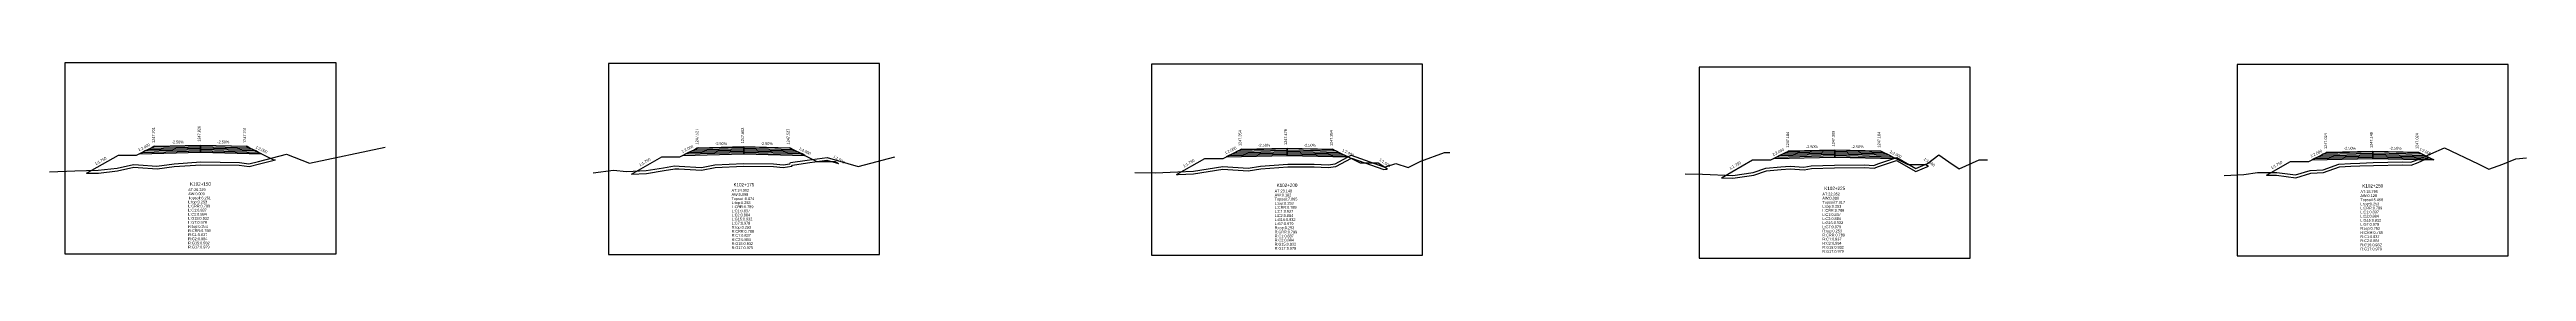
# Model space of a CAD drawing. Extents: x -7 to 78429, y 1189 to 1262.
# Drawn here: x 39839.3 to 40110.6, y 1235.4 to 1256.9 of the extents above; entities that cross this region are included whole.
import ezdxf
from ezdxf.enums import TextEntityAlignment as Align

# ---------------------------------------------------------------- set-up
doc = ezdxf.new("R2010")
doc.units = 0

msp = doc.modelspace()

# ---------------------------------------------------------------- linework, layer by layer
at = {"layer": 'A4_BORDER', "color": 7}
for points in [[(39840.949, 1235.866), (39870.649, 1235.866), (39870.649, 1256.866), (39840.949, 1256.866), (39840.949, 1235.866)], [(39900.48, 1235.788), (39930.18, 1235.788), (39930.18, 1256.788), (39900.48, 1256.788), (39900.48, 1235.788)], [(39959.984, 1235.728), (39989.684, 1235.728), (39989.684, 1256.728), (39959.984, 1256.728), (39959.984, 1235.728)], [(40078.928, 1235.658), (40108.628, 1235.658), (40108.628, 1256.658), (40078.928, 1256.658), (40078.928, 1235.658)], [(40019.985, 1235.385), (40049.685, 1235.385), (40049.685, 1256.385), (40019.985, 1256.385), (40019.985, 1235.385)]]:
    msp.add_lwpolyline(points, dxfattribs=at)
at = {"layer": 'CLEAR_GROUND', "color": 8}
for points in [[(39843.325, 1244.716), (39844.625, 1244.749), (39846.71, 1244.987), (39848.478, 1245.4), (39848.975, 1245.363), (39851.035, 1245.209), (39852.932, 1245.477), (39855.844, 1245.665), (39860.04, 1245.599), (39861.121, 1245.463), (39862.245, 1245.741), (39864, 1246.201)], [(39903.025, 1244.638), (39904.645, 1244.715), (39906.583, 1245.021), (39907.763, 1245.225), (39908.21, 1245.202), (39910.69, 1245.066), (39912.181, 1245.344), (39915.277, 1245.498), (39918.558, 1245.459), (39919.644, 1245.353), (39920.57, 1245.497), (39920.64, 1245.627), (39922.305, 1245.871), (39924.433, 1246.162), (39925.678, 1245.796)], [(39962.725, 1244.578), (39962.894, 1244.586), (39964.601, 1244.651), (39967.812, 1245.163), (39970.579, 1244.982), (39971.98, 1245.223), (39974.917, 1245.422), (39977.813, 1245.425), (39979.345, 1245.355), (39980.184, 1245.451), (39981.897, 1246.387), (39985.422, 1245.135), (39985.778, 1245.178), (39985.826, 1245.193)], [(40022.425, 1244.235), (40023.688, 1244.184), (40025.99, 1244.501), (40027.364, 1244.98), (40028.966, 1245.137), (40029.971, 1245.214), (40031.472, 1245.087), (40032.306, 1245.233), (40034.806, 1245.318), (40038.097, 1245.365), (40039.172, 1245.288), (40039.647, 1245.458), (40041.602, 1246.118), (40043.719, 1244.925), (40045.103, 1245.506)], [(40082.125, 1244.508), (40083.247, 1244.513), (40085.362, 1244.233), (40086.993, 1244.728), (40088.395, 1244.802), (40090.131, 1245.431), (40091.365, 1245.505), (40092.368, 1245.525), (40093.85, 1245.588), (40097.05, 1245.666), (40097.988, 1245.629), (40098.762, 1245.914), (40099.945, 1246.44)]]:
    msp.add_lwpolyline(points, dxfattribs=at)
at = {"layer": 'DESIGN_ROAD_TRIMMED', "color": 1}
for points in [[(39843.325, 1244.716), (39846.799, 1246.701), (39848.799, 1246.701), (39850.799, 1247.701), (39850.799, 1247.701), (39850.693, 1247.648), (39850.693, 1247.648), (39850.378, 1247.49), (39850.378, 1247.49), (39850.062, 1247.333), (39850.062, 1247.333), (39849.746, 1247.175), (39849.746, 1247.175), (39849.43, 1247.017), (39849.43, 1247.017), (39849.114, 1246.859), (39855.799, 1247.026), (39855.799, 1247.176), (39855.799, 1247.176), (39855.799, 1247.326), (39855.799, 1247.326), (39855.799, 1247.476), (39855.799, 1247.476), (39855.799, 1247.626), (39855.799, 1247.626), (39855.799, 1247.776), (39855.799, 1247.776), (39855.799, 1247.826), (39855.799, 1247.826), (39855.799, 1247.826), (39855.799, 1247.826), (39855.799, 1247.826), (39855.799, 1247.776), (39855.799, 1247.776), (39855.799, 1247.626), (39855.799, 1247.626), (39855.799, 1247.476), (39855.799, 1247.476), (39855.799, 1247.326), (39855.799, 1247.326), (39855.799, 1247.176), (39855.799, 1247.176), (39855.799, 1247.026), (39862.483, 1246.859), (39862.167, 1247.017), (39862.167, 1247.017), (39861.851, 1247.175), (39861.851, 1247.175), (39861.536, 1247.333), (39861.536, 1247.333), (39861.22, 1247.49), (39861.22, 1247.49), (39860.904, 1247.648), (39860.904, 1247.648), (39860.799, 1247.701), (39860.799, 1247.701), (39863.799, 1246.201), (39864, 1246.201)], [(39903.025, 1244.638), (39906.33, 1246.527), (39908.33, 1246.527), (39910.33, 1247.527), (39910.33, 1247.527), (39910.225, 1247.474), (39910.225, 1247.474), (39909.909, 1247.316), (39909.909, 1247.316), (39909.594, 1247.159), (39909.594, 1247.159), (39909.278, 1247.001), (39909.278, 1247.001), (39908.962, 1246.843), (39908.962, 1246.843), (39908.646, 1246.685), (39915.33, 1246.852), (39915.33, 1247.002), (39915.33, 1247.002), (39915.33, 1247.152), (39915.33, 1247.152), (39915.33, 1247.302), (39915.33, 1247.302), (39915.33, 1247.452), (39915.33, 1247.452), (39915.33, 1247.602), (39915.33, 1247.602), (39915.33, 1247.652), (39915.33, 1247.652), (39915.33, 1247.652), (39915.33, 1247.652), (39915.33, 1247.652), (39915.33, 1247.602), (39915.33, 1247.602), (39915.33, 1247.452), (39915.33, 1247.452), (39915.33, 1247.302), (39915.33, 1247.302), (39915.33, 1247.152), (39915.33, 1247.152), (39915.33, 1247.002), (39915.33, 1247.002), (39915.33, 1246.852), (39922.015, 1246.685), (39921.699, 1246.843), (39921.699, 1246.843), (39921.383, 1247.001), (39921.383, 1247.001), (39921.067, 1247.159), (39921.067, 1247.159), (39920.752, 1247.316), (39920.752, 1247.316), (39920.436, 1247.474), (39920.436, 1247.474), (39920.33, 1247.527), (39920.33, 1247.527), (39923.33, 1246.027), (39925.33, 1246.027), (39925.678, 1245.796)], [(39962.725, 1244.578), (39965.834, 1246.354), (39967.834, 1246.354), (39969.834, 1247.354), (39969.834, 1247.354), (39969.729, 1247.301), (39969.729, 1247.301), (39969.413, 1247.143), (39969.413, 1247.143), (39969.097, 1246.986), (39969.097, 1246.986), (39968.781, 1246.828), (39968.781, 1246.828), (39968.466, 1246.67), (39968.466, 1246.67), (39968.15, 1246.512), (39974.834, 1246.679), (39974.834, 1246.829), (39974.834, 1246.829), (39974.834, 1246.979), (39974.834, 1246.979), (39974.834, 1247.129), (39974.834, 1247.129), (39974.834, 1247.279), (39974.834, 1247.279), (39974.834, 1247.429), (39974.834, 1247.429), (39974.834, 1247.479), (39974.834, 1247.479), (39974.834, 1247.479), (39974.834, 1247.479), (39974.834, 1247.479), (39974.834, 1247.429), (39974.834, 1247.429), (39974.834, 1247.279), (39974.834, 1247.279), (39974.834, 1247.129), (39974.834, 1247.129), (39974.834, 1246.979), (39974.834, 1246.979), (39974.834, 1246.829), (39974.834, 1246.829), (39974.834, 1246.679), (39981.518, 1246.512), (39981.203, 1246.67), (39981.203, 1246.67), (39980.887, 1246.828), (39980.887, 1246.828), (39980.571, 1246.986), (39980.571, 1246.986), (39980.255, 1247.143), (39980.255, 1247.143), (39979.939, 1247.301), (39979.939, 1247.301), (39979.834, 1247.354), (39979.834, 1247.354), (39982.834, 1245.854), (39984.834, 1245.854), (39985.826, 1245.193)], [(40022.425, 1244.235), (40025.835, 1246.184), (40027.835, 1246.184), (40029.835, 1247.184), (40029.835, 1247.184), (40029.73, 1247.131), (40029.73, 1247.131), (40029.414, 1246.973), (40029.414, 1246.973), (40029.099, 1246.816), (40029.099, 1246.816), (40028.783, 1246.658), (40028.783, 1246.658), (40028.467, 1246.5), (40028.467, 1246.5), (40028.151, 1246.342), (40034.835, 1246.509), (40034.835, 1246.659), (40034.835, 1246.659), (40034.835, 1246.809), (40034.835, 1246.809), (40034.835, 1246.959), (40034.835, 1246.959), (40034.835, 1247.109), (40034.835, 1247.109), (40034.835, 1247.259), (40034.835, 1247.259), (40034.835, 1247.309), (40034.835, 1247.309), (40034.835, 1247.309), (40034.835, 1247.309), (40034.835, 1247.309), (40034.835, 1247.259), (40034.835, 1247.259), (40034.835, 1247.109), (40034.835, 1247.109), (40034.835, 1246.959), (40034.835, 1246.959), (40034.835, 1246.809), (40034.835, 1246.809), (40034.835, 1246.659), (40034.835, 1246.659), (40034.835, 1246.509), (40041.52, 1246.342), (40041.204, 1246.5), (40041.204, 1246.5), (40040.888, 1246.658), (40040.888, 1246.658), (40040.572, 1246.816), (40040.572, 1246.816), (40040.256, 1246.973), (40040.256, 1246.973), (40039.941, 1247.131), (40039.941, 1247.131), (40039.835, 1247.184), (40039.835, 1247.184), (40042.835, 1245.684), (40044.835, 1245.684), (40045.103, 1245.506)], [(40082.125, 1244.508), (40084.778, 1246.024), (40086.778, 1246.024), (40088.778, 1247.024), (40088.778, 1247.024), (40088.672, 1246.971), (40088.672, 1246.971), (40088.357, 1246.813), (40088.357, 1246.813), (40088.041, 1246.656), (40088.041, 1246.656), (40087.725, 1246.498), (40087.725, 1246.498), (40087.409, 1246.34), (40087.409, 1246.34), (40087.093, 1246.182), (40093.778, 1246.349), (40093.778, 1246.499), (40093.778, 1246.499), (40093.778, 1246.649), (40093.778, 1246.649), (40093.778, 1246.799), (40093.778, 1246.799), (40093.778, 1246.949), (40093.778, 1246.949), (40093.778, 1247.099), (40093.778, 1247.099), (40093.778, 1247.149), (40093.778, 1247.149), (40093.778, 1247.149), (40093.778, 1247.149), (40093.778, 1247.149), (40093.778, 1247.099), (40093.778, 1247.099), (40093.778, 1246.949), (40093.778, 1246.949), (40093.778, 1246.799), (40093.778, 1246.799), (40093.778, 1246.649), (40093.778, 1246.649), (40093.778, 1246.499), (40093.778, 1246.499), (40093.778, 1246.349), (40100.462, 1246.182), (40100.146, 1246.34), (40100.146, 1246.34), (40099.83, 1246.498), (40099.83, 1246.498), (40099.514, 1246.656), (40099.514, 1246.656), (40099.199, 1246.813), (40099.199, 1246.813), (40098.883, 1246.971), (40098.883, 1246.971), (40098.778, 1247.024), (40098.778, 1247.024), (40099.945, 1246.44)]]:
    msp.add_lwpolyline(points, dxfattribs=at)
at = {"layer": 'FINISHED_ROAD', "color": 2}
for points in [[(39846.799, 1246.701), (39848.799, 1246.701), (39850.799, 1247.701), (39850.799, 1247.701), (39855.799, 1247.826), (39860.799, 1247.701), (39860.799, 1247.701), (39863.799, 1246.201)], [(39906.33, 1246.527), (39908.33, 1246.527), (39910.33, 1247.527), (39910.33, 1247.527), (39915.33, 1247.652), (39920.33, 1247.527), (39920.33, 1247.527), (39923.33, 1246.027), (39925.33, 1246.027)], [(39965.834, 1246.354), (39967.834, 1246.354), (39969.834, 1247.354), (39969.834, 1247.354), (39974.834, 1247.479), (39979.834, 1247.354), (39979.834, 1247.354), (39982.834, 1245.854), (39984.834, 1245.854)], [(40025.835, 1246.184), (40027.835, 1246.184), (40029.835, 1247.184), (40029.835, 1247.184), (40034.835, 1247.309), (40039.835, 1247.184), (40039.835, 1247.184), (40042.835, 1245.684), (40044.835, 1245.684)], [(40084.778, 1246.024), (40086.778, 1246.024), (40088.778, 1247.024), (40088.778, 1247.024), (40093.778, 1247.149), (40098.778, 1247.024), (40098.778, 1247.024)]]:
    msp.add_lwpolyline(points, dxfattribs=at)
at = {"layer": 'LAYER_0', "color": 4}
for points in [[(39850.799, 1247.701), (39850.693, 1247.648), (39855.799, 1247.776), (39855.799, 1247.826)], [(39910.33, 1247.527), (39910.225, 1247.474), (39915.33, 1247.602), (39915.33, 1247.652)], [(39969.834, 1247.354), (39969.729, 1247.301), (39974.834, 1247.429), (39974.834, 1247.479)], [(40029.835, 1247.184), (40029.73, 1247.131), (40034.835, 1247.259), (40034.835, 1247.309)], [(40088.778, 1247.024), (40088.672, 1246.971), (40093.778, 1247.099), (40093.778, 1247.149)]]:
    msp.add_lwpolyline(points, dxfattribs=at)
at = {"layer": 'LAYER_1', "color": 4}
for points in [[(39850.693, 1247.648), (39850.378, 1247.49), (39855.799, 1247.626), (39855.799, 1247.776)], [(39910.225, 1247.474), (39909.909, 1247.316), (39915.33, 1247.452), (39915.33, 1247.602)], [(39969.729, 1247.301), (39969.413, 1247.143), (39974.834, 1247.279), (39974.834, 1247.429)], [(40029.73, 1247.131), (40029.414, 1246.973), (40034.835, 1247.109), (40034.835, 1247.259)], [(40088.672, 1246.971), (40088.357, 1246.813), (40093.778, 1246.949), (40093.778, 1247.099)]]:
    msp.add_lwpolyline(points, dxfattribs=at)
at = {"layer": 'LAYER_10', "color": 6}
for points in [[(39861.851, 1247.175), (39862.167, 1247.017), (39855.799, 1247.176), (39855.799, 1247.326)], [(39921.383, 1247.001), (39921.699, 1246.843), (39915.33, 1247.002), (39915.33, 1247.152)], [(39980.887, 1246.828), (39981.203, 1246.67), (39974.834, 1246.829), (39974.834, 1246.979)], [(40040.888, 1246.658), (40041.204, 1246.5), (40034.835, 1246.659), (40034.835, 1246.809)], [(40099.83, 1246.498), (40100.146, 1246.34), (40093.778, 1246.499), (40093.778, 1246.649)]]:
    msp.add_lwpolyline(points, dxfattribs=at)
at = {"layer": 'LAYER_11', "color": 6}
for points in [[(39862.167, 1247.017), (39862.483, 1246.859), (39855.799, 1247.026), (39855.799, 1247.176)], [(39921.699, 1246.843), (39922.015, 1246.685), (39915.33, 1246.852), (39915.33, 1247.002)], [(39981.203, 1246.67), (39981.518, 1246.512), (39974.834, 1246.679), (39974.834, 1246.829)], [(40041.204, 1246.5), (40041.52, 1246.342), (40034.835, 1246.509), (40034.835, 1246.659)], [(40100.146, 1246.34), (40100.462, 1246.182), (40093.778, 1246.349), (40093.778, 1246.499)]]:
    msp.add_lwpolyline(points, dxfattribs=at)
at = {"layer": 'LAYER_2', "color": 4}
for points in [[(39850.378, 1247.49), (39850.062, 1247.333), (39855.799, 1247.476), (39855.799, 1247.626)], [(39909.909, 1247.316), (39909.594, 1247.159), (39915.33, 1247.302), (39915.33, 1247.452)], [(39969.413, 1247.143), (39969.097, 1246.986), (39974.834, 1247.129), (39974.834, 1247.279)], [(40029.414, 1246.973), (40029.099, 1246.816), (40034.835, 1246.959), (40034.835, 1247.109)], [(40088.357, 1246.813), (40088.041, 1246.656), (40093.778, 1246.799), (40093.778, 1246.949)]]:
    msp.add_lwpolyline(points, dxfattribs=at)
at = {"layer": 'LAYER_3', "color": 4}
for points in [[(39850.062, 1247.333), (39849.746, 1247.175), (39855.799, 1247.326), (39855.799, 1247.476)], [(39909.594, 1247.159), (39909.278, 1247.001), (39915.33, 1247.152), (39915.33, 1247.302)], [(39969.097, 1246.986), (39968.781, 1246.828), (39974.834, 1246.979), (39974.834, 1247.129)], [(40029.099, 1246.816), (40028.783, 1246.658), (40034.835, 1246.809), (40034.835, 1246.959)], [(40088.041, 1246.656), (40087.725, 1246.498), (40093.778, 1246.649), (40093.778, 1246.799)]]:
    msp.add_lwpolyline(points, dxfattribs=at)
at = {"layer": 'LAYER_4', "color": 4}
for points in [[(39849.746, 1247.175), (39849.43, 1247.017), (39855.799, 1247.176), (39855.799, 1247.326)], [(39909.278, 1247.001), (39908.962, 1246.843), (39915.33, 1247.002), (39915.33, 1247.152)], [(39968.781, 1246.828), (39968.466, 1246.67), (39974.834, 1246.829), (39974.834, 1246.979)], [(40028.783, 1246.658), (40028.467, 1246.5), (40034.835, 1246.659), (40034.835, 1246.809)], [(40087.725, 1246.498), (40087.409, 1246.34), (40093.778, 1246.499), (40093.778, 1246.649)]]:
    msp.add_lwpolyline(points, dxfattribs=at)
at = {"layer": 'LAYER_5', "color": 4}
for points in [[(39849.43, 1247.017), (39849.114, 1246.859), (39855.799, 1247.026), (39855.799, 1247.176)], [(39908.962, 1246.843), (39908.646, 1246.685), (39915.33, 1246.852), (39915.33, 1247.002)], [(39968.466, 1246.67), (39968.15, 1246.512), (39974.834, 1246.679), (39974.834, 1246.829)], [(40028.467, 1246.5), (40028.151, 1246.342), (40034.835, 1246.509), (40034.835, 1246.659)], [(40087.409, 1246.34), (40087.093, 1246.182), (40093.778, 1246.349), (40093.778, 1246.499)]]:
    msp.add_lwpolyline(points, dxfattribs=at)
at = {"layer": 'LAYER_6', "color": 6}
for points in [[(39860.799, 1247.701), (39860.904, 1247.648), (39855.799, 1247.776), (39855.799, 1247.826)], [(39920.33, 1247.527), (39920.436, 1247.474), (39915.33, 1247.602), (39915.33, 1247.652)], [(39979.834, 1247.354), (39979.939, 1247.301), (39974.834, 1247.429), (39974.834, 1247.479)], [(40039.835, 1247.184), (40039.941, 1247.131), (40034.835, 1247.259), (40034.835, 1247.309)], [(40098.778, 1247.024), (40098.883, 1246.971), (40093.778, 1247.099), (40093.778, 1247.149)]]:
    msp.add_lwpolyline(points, dxfattribs=at)
at = {"layer": 'LAYER_7', "color": 6}
for points in [[(39860.904, 1247.648), (39861.22, 1247.49), (39855.799, 1247.626), (39855.799, 1247.776)], [(39920.436, 1247.474), (39920.752, 1247.316), (39915.33, 1247.452), (39915.33, 1247.602)], [(39979.939, 1247.301), (39980.255, 1247.143), (39974.834, 1247.279), (39974.834, 1247.429)], [(40039.941, 1247.131), (40040.256, 1246.973), (40034.835, 1247.109), (40034.835, 1247.259)], [(40098.883, 1246.971), (40099.199, 1246.813), (40093.778, 1246.949), (40093.778, 1247.099)]]:
    msp.add_lwpolyline(points, dxfattribs=at)
at = {"layer": 'LAYER_8', "color": 6}
for points in [[(39861.22, 1247.49), (39861.536, 1247.333), (39855.799, 1247.476), (39855.799, 1247.626)], [(39920.752, 1247.316), (39921.067, 1247.159), (39915.33, 1247.302), (39915.33, 1247.452)], [(39980.255, 1247.143), (39980.571, 1246.986), (39974.834, 1247.129), (39974.834, 1247.279)], [(40040.256, 1246.973), (40040.572, 1246.816), (40034.835, 1246.959), (40034.835, 1247.109)], [(40099.199, 1246.813), (40099.514, 1246.656), (40093.778, 1246.799), (40093.778, 1246.949)]]:
    msp.add_lwpolyline(points, dxfattribs=at)
at = {"layer": 'LAYER_9', "color": 6}
for points in [[(39861.536, 1247.333), (39861.851, 1247.175), (39855.799, 1247.326), (39855.799, 1247.476)], [(39921.067, 1247.159), (39921.383, 1247.001), (39915.33, 1247.152), (39915.33, 1247.302)], [(39980.571, 1246.986), (39980.887, 1246.828), (39974.834, 1246.979), (39974.834, 1247.129)], [(40040.572, 1246.816), (40040.888, 1246.658), (40034.835, 1246.809), (40034.835, 1246.959)], [(40099.514, 1246.656), (40099.83, 1246.498), (40093.778, 1246.649), (40093.778, 1246.799)]]:
    msp.add_lwpolyline(points, dxfattribs=at)
at = {"layer": 'NATURAL_GROUND', "color": 3}
for points in [[(39839.26, 1244.868), (39842.044, 1244.984), (39844.604, 1245.049), (39846.659, 1245.283), (39848.455, 1245.703), (39848.998, 1245.663), (39851.025, 1245.51), (39852.902, 1245.776), (39855.837, 1245.965), (39860.061, 1245.898), (39861.103, 1245.768), (39862.171, 1246.032), (39865.233, 1246.834), (39867.737, 1245.834), (39876.016, 1247.598)], [(39898.818, 1244.774), (39901.033, 1245.059), (39902.474, 1244.912), (39904.614, 1245.014), (39906.534, 1245.317), (39907.744, 1245.527), (39908.226, 1245.502), (39910.67, 1245.367), (39912.145, 1245.643), (39915.271, 1245.799), (39918.574, 1245.759), (39919.635, 1245.655), (39920.376, 1245.771), (39920.447, 1245.902), (39922.262, 1246.168), (39924.456, 1246.468), (39927.843, 1245.47), (39931.875, 1246.531)], [(39958.145, 1244.811), (39960.389, 1244.761), (39962.881, 1244.886), (39964.571, 1244.95), (39967.798, 1245.464), (39970.563, 1245.284), (39971.944, 1245.521), (39974.907, 1245.722), (39977.82, 1245.725), (39979.335, 1245.656), (39980.092, 1245.743), (39981.871, 1246.714), (39985.456, 1245.441), (39985.717, 1245.473), (39986.77, 1245.781), (39988.096, 1245.362), (39989.505, 1246.061), (39992.071, 1247.02), (39992.655, 1247.018)], [(40018.443, 1244.647), (40020.359, 1244.619), (40023.673, 1244.485), (40025.919, 1244.794), (40027.299, 1245.275), (40028.94, 1245.436), (40029.972, 1245.515), (40031.458, 1245.389), (40032.275, 1245.532), (40034.798, 1245.618), (40038.105, 1245.665), (40039.13, 1245.592), (40039.548, 1245.741), (40041.632, 1246.445), (40043.738, 1245.259), (40044.995, 1245.786), (40046.23, 1246.741), (40047.353, 1245.989), (40048.472, 1245.197), (40050.648, 1246.214), (40051.56, 1246.209)], [(40077.512, 1244.485), (40079.642, 1244.588), (40081.156, 1244.804), (40083.266, 1244.813), (40085.337, 1244.539), (40086.941, 1245.026), (40088.335, 1245.099), (40090.07, 1245.728), (40091.353, 1245.805), (40092.359, 1245.825), (40093.84, 1245.888), (40097.053, 1245.966), (40097.941, 1245.931), (40098.649, 1246.192), (40101.625, 1247.517), (40105.33, 1245.746), (40106.487, 1245.164), (40108.047, 1245.732), (40109.468, 1246.308), (40110.622, 1246.436)]]:
    msp.add_lwpolyline(points, dxfattribs=at)
at = {"layer": 'STRUCTURE_LEFT', "color": 4}
for points in [[(39850.799, 1247.701), (39850.693, 1247.648), (39850.693, 1247.648), (39850.378, 1247.49), (39850.378, 1247.49), (39850.062, 1247.333), (39850.062, 1247.333), (39849.746, 1247.175), (39849.746, 1247.175), (39849.43, 1247.017), (39849.43, 1247.017), (39849.114, 1246.859), (39855.799, 1247.026), (39855.799, 1247.176), (39855.799, 1247.176), (39855.799, 1247.326), (39855.799, 1247.326), (39855.799, 1247.476), (39855.799, 1247.476), (39855.799, 1247.626), (39855.799, 1247.626), (39855.799, 1247.776), (39855.799, 1247.776), (39855.799, 1247.826), (39855.799, 1247.826)], [(39910.33, 1247.527), (39910.225, 1247.474), (39910.225, 1247.474), (39909.909, 1247.316), (39909.909, 1247.316), (39909.594, 1247.159), (39909.594, 1247.159), (39909.278, 1247.001), (39909.278, 1247.001), (39908.962, 1246.843), (39908.962, 1246.843), (39908.646, 1246.685), (39915.33, 1246.852), (39915.33, 1247.002), (39915.33, 1247.002), (39915.33, 1247.152), (39915.33, 1247.152), (39915.33, 1247.302), (39915.33, 1247.302), (39915.33, 1247.452), (39915.33, 1247.452), (39915.33, 1247.602), (39915.33, 1247.602), (39915.33, 1247.652), (39915.33, 1247.652)], [(39969.834, 1247.354), (39969.729, 1247.301), (39969.729, 1247.301), (39969.413, 1247.143), (39969.413, 1247.143), (39969.097, 1246.986), (39969.097, 1246.986), (39968.781, 1246.828), (39968.781, 1246.828), (39968.466, 1246.67), (39968.466, 1246.67), (39968.15, 1246.512), (39974.834, 1246.679), (39974.834, 1246.829), (39974.834, 1246.829), (39974.834, 1246.979), (39974.834, 1246.979), (39974.834, 1247.129), (39974.834, 1247.129), (39974.834, 1247.279), (39974.834, 1247.279), (39974.834, 1247.429), (39974.834, 1247.429), (39974.834, 1247.479), (39974.834, 1247.479)], [(40029.835, 1247.184), (40029.73, 1247.131), (40029.73, 1247.131), (40029.414, 1246.973), (40029.414, 1246.973), (40029.099, 1246.816), (40029.099, 1246.816), (40028.783, 1246.658), (40028.783, 1246.658), (40028.467, 1246.5), (40028.467, 1246.5), (40028.151, 1246.342), (40034.835, 1246.509), (40034.835, 1246.659), (40034.835, 1246.659), (40034.835, 1246.809), (40034.835, 1246.809), (40034.835, 1246.959), (40034.835, 1246.959), (40034.835, 1247.109), (40034.835, 1247.109), (40034.835, 1247.259), (40034.835, 1247.259), (40034.835, 1247.309), (40034.835, 1247.309)], [(40088.778, 1247.024), (40088.672, 1246.971), (40088.672, 1246.971), (40088.357, 1246.813), (40088.357, 1246.813), (40088.041, 1246.656), (40088.041, 1246.656), (40087.725, 1246.498), (40087.725, 1246.498), (40087.409, 1246.34), (40087.409, 1246.34), (40087.093, 1246.182), (40093.778, 1246.349), (40093.778, 1246.499), (40093.778, 1246.499), (40093.778, 1246.649), (40093.778, 1246.649), (40093.778, 1246.799), (40093.778, 1246.799), (40093.778, 1246.949), (40093.778, 1246.949), (40093.778, 1247.099), (40093.778, 1247.099), (40093.778, 1247.149), (40093.778, 1247.149)]]:
    msp.add_lwpolyline(points, dxfattribs=at)
at = {"layer": 'STRUCTURE_RIGHT', "color": 6}
for points in [[(39855.799, 1247.826), (39855.799, 1247.826), (39855.799, 1247.776), (39855.799, 1247.776), (39855.799, 1247.626), (39855.799, 1247.626), (39855.799, 1247.476), (39855.799, 1247.476), (39855.799, 1247.326), (39855.799, 1247.326), (39855.799, 1247.176), (39855.799, 1247.176), (39855.799, 1247.026), (39862.483, 1246.859), (39862.167, 1247.017), (39862.167, 1247.017), (39861.851, 1247.175), (39861.851, 1247.175), (39861.536, 1247.333), (39861.536, 1247.333), (39861.22, 1247.49), (39861.22, 1247.49), (39860.904, 1247.648), (39860.904, 1247.648), (39860.799, 1247.701)], [(39915.33, 1247.652), (39915.33, 1247.652), (39915.33, 1247.602), (39915.33, 1247.602), (39915.33, 1247.452), (39915.33, 1247.452), (39915.33, 1247.302), (39915.33, 1247.302), (39915.33, 1247.152), (39915.33, 1247.152), (39915.33, 1247.002), (39915.33, 1247.002), (39915.33, 1246.852), (39922.015, 1246.685), (39921.699, 1246.843), (39921.699, 1246.843), (39921.383, 1247.001), (39921.383, 1247.001), (39921.067, 1247.159), (39921.067, 1247.159), (39920.752, 1247.316), (39920.752, 1247.316), (39920.436, 1247.474), (39920.436, 1247.474), (39920.33, 1247.527)], [(39974.834, 1247.479), (39974.834, 1247.479), (39974.834, 1247.429), (39974.834, 1247.429), (39974.834, 1247.279), (39974.834, 1247.279), (39974.834, 1247.129), (39974.834, 1247.129), (39974.834, 1246.979), (39974.834, 1246.979), (39974.834, 1246.829), (39974.834, 1246.829), (39974.834, 1246.679), (39981.518, 1246.512), (39981.203, 1246.67), (39981.203, 1246.67), (39980.887, 1246.828), (39980.887, 1246.828), (39980.571, 1246.986), (39980.571, 1246.986), (39980.255, 1247.143), (39980.255, 1247.143), (39979.939, 1247.301), (39979.939, 1247.301), (39979.834, 1247.354)], [(40034.835, 1247.309), (40034.835, 1247.309), (40034.835, 1247.259), (40034.835, 1247.259), (40034.835, 1247.109), (40034.835, 1247.109), (40034.835, 1246.959), (40034.835, 1246.959), (40034.835, 1246.809), (40034.835, 1246.809), (40034.835, 1246.659), (40034.835, 1246.659), (40034.835, 1246.509), (40041.52, 1246.342), (40041.204, 1246.5), (40041.204, 1246.5), (40040.888, 1246.658), (40040.888, 1246.658), (40040.572, 1246.816), (40040.572, 1246.816), (40040.256, 1246.973), (40040.256, 1246.973), (40039.941, 1247.131), (40039.941, 1247.131), (40039.835, 1247.184)], [(40093.778, 1247.149), (40093.778, 1247.149), (40093.778, 1247.099), (40093.778, 1247.099), (40093.778, 1246.949), (40093.778, 1246.949), (40093.778, 1246.799), (40093.778, 1246.799), (40093.778, 1246.649), (40093.778, 1246.649), (40093.778, 1246.499), (40093.778, 1246.499), (40093.778, 1246.349), (40100.462, 1246.182), (40100.146, 1246.34), (40100.146, 1246.34), (40099.83, 1246.498), (40099.83, 1246.498), (40099.514, 1246.656), (40099.514, 1246.656), (40099.199, 1246.813), (40099.199, 1246.813), (40098.883, 1246.971), (40098.883, 1246.971), (40098.778, 1247.024)]]:
    msp.add_lwpolyline(points, dxfattribs=at)

# ---------------------------------------------------------------- texts
at = {"layer": 'INFO_TEXT'}
for s, p in [('AT:26.229', (39854.449, 1242.766)), ('AT:24.902', (39913.98, 1242.688)), ('AT:23.148', (39973.484, 1242.628)), ('AT:15.795', (40092.428, 1242.558)), ('AW:0.000', (39854.449, 1242.316)), ('Topsoil:6.261', (39854.449, 1241.866)), ('L:top:0.253', (39854.449, 1241.416)), ('L:CRR:0.789', (39854.449, 1240.966)), ('L:C1:0.837', (39854.449, 1240.516)), ('L:C2:0.884', (39854.449, 1240.066)), ('AW:0.098', (39913.98, 1242.238)), ('Topsoil:6.874', (39913.98, 1241.788)), ('L:top:0.253', (39913.98, 1241.338)), ('L:CRR:0.789', (39913.98, 1240.888)), ('L:C1:0.837', (39913.98, 1240.438)), ('L:C2:0.884', (39913.98, 1239.988)), ('AW:0.182', (39973.484, 1242.178)), ('Topsoil:7.095', (39973.484, 1241.728)), ('L:top:0.253', (39973.484, 1241.278)), ('L:CRR:0.789', (39973.484, 1240.828)), ('L:C1:0.837', (39973.484, 1240.378)), ('L:C2:0.884', (39973.484, 1239.928)), ('AT:22.352', (40033.485, 1242.285)), ('AW:0.000', (40033.485, 1241.835)), ('Topsoil:7.017', (40033.485, 1241.385)), ('L:top:0.253', (40033.485, 1240.935)), ('L:CRR:0.789', (40033.485, 1240.485)), ('L:C1:0.837', (40033.485, 1240.035)), ('AW:0.128', (40092.428, 1242.108)), ('Topsoil:5.458', (40092.428, 1241.658)), ('L:top:0.253', (40092.428, 1241.208)), ('L:CRR:0.789', (40092.428, 1240.758)), ('L:C1:0.837', (40092.428, 1240.308)), ('L:C2:0.884', (40092.428, 1239.858)), ('L:G15:0.932', (39854.449, 1239.616)), ('L:G7:0.979', (39854.449, 1239.166)), ('R:top:0.253', (39854.449, 1238.716)), ('R:CRR:0.789', (39854.449, 1238.266)), ('R:C1:0.837', (39854.449, 1237.816)), ('R:C2:0.884', (39854.449, 1237.366)), ('L:G15:0.932', (39913.98, 1239.538)), ('L:G7:0.979', (39913.98, 1239.088)), ('R:top:0.253', (39913.98, 1238.638)), ('R:CRR:0.789', (39913.98, 1238.188)), ('R:C1:0.837', (39913.98, 1237.738)), ('R:C2:0.884', (39913.98, 1237.288)), ('L:G15:0.932', (39973.484, 1239.478)), ('L:G7:0.979', (39973.484, 1239.028)), ('R:top:0.253', (39973.484, 1238.578)), ('R:CRR:0.789', (39973.484, 1238.128)), ('R:C1:0.837', (39973.484, 1237.678)), ('R:C2:0.884', (39973.484, 1237.228)), ('L:C2:0.884', (40033.485, 1239.585)), ('L:G15:0.932', (40033.485, 1239.135)), ('L:G7:0.979', (40033.485, 1238.685)), ('R:top:0.253', (40033.485, 1238.235)), ('R:CRR:0.789', (40033.485, 1237.785)), ('R:C1:0.837', (40033.485, 1237.335)), ('L:G15:0.932', (40092.428, 1239.408)), ('L:G7:0.979', (40092.428, 1238.958)), ('R:top:0.253', (40092.428, 1238.508)), ('R:CRR:0.789', (40092.428, 1238.058)), ('R:C1:0.837', (40092.428, 1237.608)), ('R:C2:0.884', (40092.428, 1237.158)), ('R:G15:0.932', (39854.449, 1236.916)), ('R:G17:0.979', (39854.449, 1236.466)), ('R:G15:0.932', (39913.98, 1236.838)), ('R:G17:0.979', (39913.98, 1236.388)), ('R:G15:0.932', (39973.484, 1236.778)), ('R:G17:0.979', (39973.484, 1236.328)), ('R:C2:0.884', (40033.485, 1236.885)), ('R:G15:0.932', (40033.485, 1236.435)), ('R:G17:0.979', (40033.485, 1235.985)), ('R:G15:0.932', (40092.428, 1236.708)), ('R:G17:0.979', (40092.428, 1236.258))]:
    msp.add_text(s, height=0.3, dxfattribs=at).set_placement(p)
at = {"layer": 'LEFT_TEXT_H'}
for s, p in [('1247.701', (39850.799, 1248.061)), ('1247.527', (39910.33, 1247.887)), ('1247.354', (39969.834, 1247.714)), ('1247.184', (40029.835, 1247.544)), ('1247.024', (40088.778, 1247.384))]:
    msp.add_text(s, height=0.3, rotation=90, dxfattribs=at).set_placement(p)
at = {"layer": 'POINT_TEXT_H'}
for s, p in [('1247.826', (39855.799, 1248.186)), ('1247.652', (39915.33, 1248.012)), ('1247.479', (39974.834, 1247.839)), ('1247.309', (40034.835, 1247.669)), ('1247.149', (40093.778, 1247.509))]:
    msp.add_text(s, height=0.3, rotation=90, dxfattribs=at).set_placement(p)
at = {"layer": 'RIGHT_TEXT_H'}
for s, p in [('1247.701', (39860.799, 1248.061)), ('1247.527', (39920.33, 1247.887)), ('1247.354', (39979.834, 1247.714)), ('1247.184', (40039.835, 1247.544)), ('1247.024', (40098.778, 1247.384))]:
    msp.add_text(s, height=0.3, rotation=90, dxfattribs=at).set_placement(p)
at = {"layer": 'SLOPE_left'}
for s, rotation, p in [('1:1.750', 29.745, (39844.973, 1245.865)), ('1:2.000', 26.565, (39849.718, 1247.362)), ('1:1.750', 29.745, (39904.589, 1245.739)), ('1:2.000', 26.565, (39909.25, 1247.188)), ('1:1.750', 29.745, (39964.19, 1245.622)), ('1:2.000', 26.565, (39968.754, 1247.015)), ('1:1.750', 29.745, (40024.041, 1245.366)), ('1:2.000', 26.565, (40028.755, 1246.845)), ('1:1.750', 29.745, (40083.362, 1245.422)), ('1:2.000', 26.565, (40087.697, 1246.685))]:
    msp.add_text(s, height=0.3, rotation=rotation, dxfattribs=at).set_placement(p, align=Align.BOTTOM_CENTER)
at = {"layer": 'SLOPE_right'}
for s, rotation, p in [('1:2.000', -26.565, (39862.379, 1247.112)), ('1:2.000', -26.565, (39921.911, 1246.938)), ('1:1.500', -33.69, (39925.604, 1246.061)), ('1:2.000', -26.565, (39981.415, 1246.765)), ('1:1.500', -33.69, (39985.43, 1245.673)), ('1:2.000', -26.565, (40041.416, 1246.595)), ('1:1.500', -33.69, (40045.069, 1245.745)), ('1:2.000', -26.565, (40099.442, 1246.893))]:
    msp.add_text(s, height=0.3, rotation=rotation, dxfattribs=at).set_placement(p, align=Align.BOTTOM_CENTER)
at = {"layer": 'SLOPE_TEXT'}
for p in [(39853.299, 1248.004), (39858.299, 1248.004), (39912.83, 1247.83), (39917.83, 1247.83), (39972.334, 1247.657), (39977.334, 1247.657), (40032.335, 1247.486), (40037.335, 1247.486), (40091.278, 1247.326), (40096.278, 1247.326)]:
    msp.add_text('-2.50%', height=0.3, dxfattribs=at).set_placement(p, align=Align.CENTER)
at = {"layer": 'STATION_TITLE'}
for s, p in [('K102+150', (39855.799, 1243.366)), ('K102+175', (39915.33, 1243.288)), ('K102+200', (39974.834, 1243.228)), ('K102+225', (40034.835, 1242.885)), ('K102+250', (40093.778, 1243.158))]:
    msp.add_text(s, height=0.36, dxfattribs=at).set_placement(p, align=Align.CENTER)

doc.saveas('drawing.dxf')
